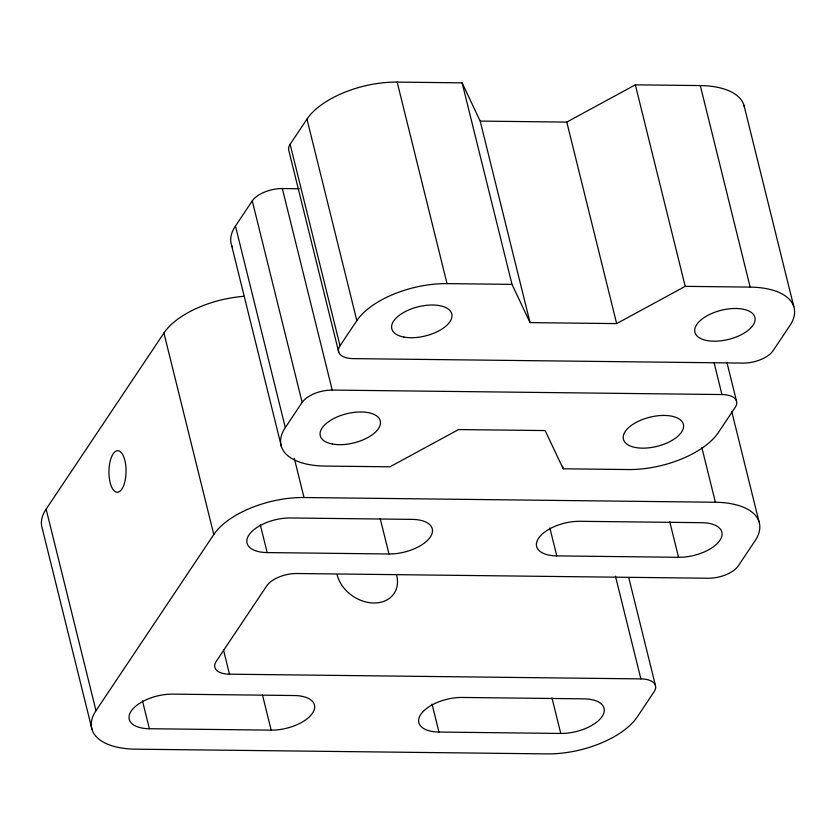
<?xml version="1.0" encoding="UTF-8"?>
<svg xmlns="http://www.w3.org/2000/svg" width="836" height="836" viewBox="0 0 836 836"><rect width="100%" height="100%" fill="white"/><g stroke="black" fill="none" stroke-linecap="round" stroke-linejoin="round"><path stroke-width="1.25" d="M92.075 729.661L42.197 528.143A71.279 34.663 -13.9 0 1 46.116 509.166L163.919 333.01A71.279 34.663 -13.9 0 1 244.154 296.32M232.366 247.142A71.279 34.663 -13.9 0 1 235.449 226.054L252.273 200.891A23.763 11.558 -13.9 0 1 282.338 188.56L299.288 188.748M290.134 144.273L306.969 119.109A71.279 34.663 -13.9 0 1 397.163 82.106L462.12 82.848L480.188 121.095L530.055 322.612L616.665 323.605L685.207 286.351L750.164 287.103A71.279 34.663 -13.9 0 1 789.884 325.591L773.049 350.754A23.763 11.558 -13.9 0 1 742.985 363.096L353.252 358.623A23.763 11.558 -13.9 0 1 340.012 345.79L290.134 144.273A23.763 11.558 -13.9 0 0 288.828 150.595L338.705 352.113M95.994 710.684L213.797 534.528A71.279 34.663 -13.9 0 1 303.99 497.524L715.386 502.248A71.279 34.663 -13.9 0 1 755.096 540.735L738.261 565.899A23.763 11.558 -13.9 0 1 708.197 578.24L296.811 573.517A23.763 11.558 -13.9 0 0 266.747 585.858L216.252 661.349A23.763 11.558 -13.9 0 0 229.492 674.182L640.888 678.895A23.763 11.558 -13.9 0 1 654.118 691.727L637.293 716.891A71.279 34.663 -13.9 0 1 547.089 753.894L135.704 749.181A71.279 34.663 -13.9 0 1 95.994 710.684L46.116 509.166M285.316 427.583L302.141 402.409A23.763 11.558 -13.9 0 1 332.216 390.078L721.949 394.55A23.763 11.558 -13.9 0 1 735.189 407.383L718.354 432.546A71.279 34.663 -13.9 0 1 628.16 469.55L563.203 468.797L545.145 430.561L458.536 429.568L389.984 466.812L325.026 466.07A71.279 34.663 -13.9 0 1 285.316 427.583L235.449 226.054M340.012 345.79L356.836 320.627A71.279 34.663 -13.9 0 1 447.041 283.623L511.998 284.365L530.055 322.612M480.188 121.095L566.787 122.087L635.339 84.833L700.296 85.575A71.279 34.663 -13.9 0 1 744.468 107.29M267.175 552.575L388.97 553.975A32.667 15.884 -13.9 0 0 430.31 537.015A32.667 15.884 -13.9 0 0 412.117 519.375L290.322 517.975A32.667 15.884 -13.9 0 0 248.982 534.935A32.667 15.884 -13.9 0 0 267.175 552.575L260.278 524.694M556.776 555.898L678.571 557.298A32.667 15.884 -13.9 0 0 719.911 540.338A32.667 15.884 -13.9 0 0 701.707 522.688L579.912 521.298A32.667 15.884 -13.9 0 0 538.572 538.259A32.667 15.884 -13.9 0 0 556.776 555.898L549.879 528.018M149.383 728.731L271.167 730.131A32.667 15.884 -13.9 0 0 312.507 713.171A32.667 15.884 -13.9 0 0 294.314 695.531L172.519 694.131A32.667 15.884 -13.9 0 0 131.179 711.091A32.667 15.884 -13.9 0 0 149.383 728.731L142.475 700.85M438.973 732.054L560.768 733.454A32.667 15.884 -13.9 0 0 602.108 716.494A32.667 15.884 -13.9 0 0 583.904 698.844L462.109 697.454A32.667 15.884 -13.9 0 0 420.769 714.414A32.667 15.884 -13.9 0 0 438.973 732.054L432.076 704.173M743.925 105.096L793.803 306.613M700.296 85.575L750.164 287.103M727.08 363.033L736.495 401.05M731.73 411.5L759.015 521.769M714.111 362.866L721.949 394.55M635.339 84.833L685.207 286.351M701.895 447.741L715.386 502.248M669.782 521.81L678.571 557.298M566.787 122.087L616.665 323.605M628.766 577.676L655.424 685.405M615.474 576.234L640.888 678.895M562.576 466.269L563.203 468.797M462.12 82.848L511.998 284.365M551.979 697.966L560.768 733.454M397.163 82.106L447.041 283.623M306.969 119.109L356.836 320.627M380.192 518.487L388.97 553.975M282.338 188.56L332.216 390.078M252.273 200.891L302.141 402.409M294.272 458.232L303.99 497.524M231.53 245.032L281.398 446.549M262.389 694.643L271.167 730.131M163.919 333.01L213.797 534.528M223.536 650.105L229.492 674.182M396.724 575.628A32.667 25.184 33.8 0 1 373.807 602.996A32.667 25.184 33.8 0 1 337.18 574.938M635.548 447.511A30.89 15.017 -13.9 0 0 683.42 427.875A30.89 15.017 -13.9 0 0 641.233 420.006A30.89 15.017 -13.9 0 0 635.548 447.511M332.425 444.041A30.89 15.017 -13.9 0 0 380.296 424.406A30.89 15.017 -13.9 0 0 338.099 416.527A30.89 15.017 -13.9 0 0 332.425 444.041M403.945 337.086A30.89 15.017 -13.9 0 0 451.816 317.45A30.89 15.017 -13.9 0 0 409.63 309.571A30.89 15.017 -13.9 0 0 403.945 337.086M707.068 340.565A30.89 15.017 -13.9 0 0 754.939 320.92A30.89 15.017 -13.9 0 0 712.753 313.051A30.89 15.017 -13.9 0 0 707.068 340.565M123.613 485.653A20.785 8.559 -89.3 0 0 119.611 451.221A20.785 8.559 -89.3 0 0 109.244 477.544A20.785 8.559 -89.3 0 0 123.613 485.653"/></g></svg>
